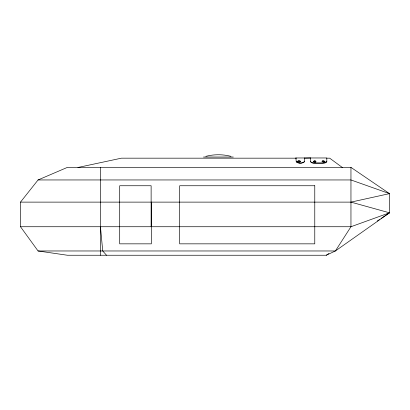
<?xml version="1.0" encoding="UTF-8"?>
<svg xmlns="http://www.w3.org/2000/svg" width="410" height="410" viewBox="0 0 410 410"><rect width="100%" height="100%" fill="white"/><g stroke="black" fill="none" stroke-linecap="round" stroke-linejoin="round"><path stroke-width="0.61" d="M326.806 161.376C326.591 163.108 324.141 163.072 322.793 163.165L314.803 163.165C313.44 163.124 311.113 163.236 310.698 161.596M310.698 161.75L310.59 158.024M300.627 161.448L299.828 162.155M304.384 161.376L304.246 161.801C302.134 163.493 298.48 163.493 296.368 161.801L296.23 161.376L296.368 161.95C298.48 163.641 302.134 163.641 304.246 161.95L304.384 157.968M313.291 161.596C315.823 158.957 317.54 163.482 313.342 161.596M326.79 161.591L325.284 162.688L322.793 163.016L313.696 163.006L311.759 162.601L310.749 161.822M20.5 202.12L38.063 179.954L67.389 167.382L350.955 167.382L389.5 193.633L389.5 212.81L335.385 250.971L326.278 255.245L67.389 255.245L38.063 250.971L20.5 226.735L20.5 202.12L350.955 202.12L389.5 193.633L350.955 179.954L38.063 179.954M300.571 161.612C296.743 163.636 296.743 159.259 300.571 161.279L300.627 161.596M313.342 161.448C314.168 160.243 317.647 161.689 315.08 162.15M326.278 255.245L328.938 253.462M377.282 221.01L379.404 219.586M380.998 218.515L389.5 212.81L350.955 202.12M389.5 212.81L350.955 226.735L20.5 226.735M205.82 156.348C214.025 154.227 222.773 154.227 230.979 156.348M77.895 167.495L121.421 158.173L296.409 158.173M323.859 162.165C326.811 161.617 322.383 159.762 322.019 161.596C330.419 162.739 318.698 159.203 323.106 162.165M203.503 157.035L233.29 157.035M295.856 157.968L326.806 157.968L326.806 161.525M304.384 158.173L310.59 157.968M326.662 158.173L329.671 158.173L342.54 167.623M38.063 250.971L335.385 250.971L350.955 226.735L350.955 167.382M314.342 162.15L313.481 161.883M298.234 162.155C296.02 161.284 299.9 160.3 300.571 161.432M106.518 255.245L102.725 250.971L100.45 226.735M313.291 161.448L313.342 161.745M295.877 158.024L296.23 161.525M151.346 202.12L151.346 243.842L119.699 243.842L119.699 185.745L151.131 185.745L151.121 226.735M100.45 167.382L100.45 255.245M314.772 185.745L179.677 185.745L179.677 243.842L314.772 243.842L314.772 185.745"/></g></svg>
